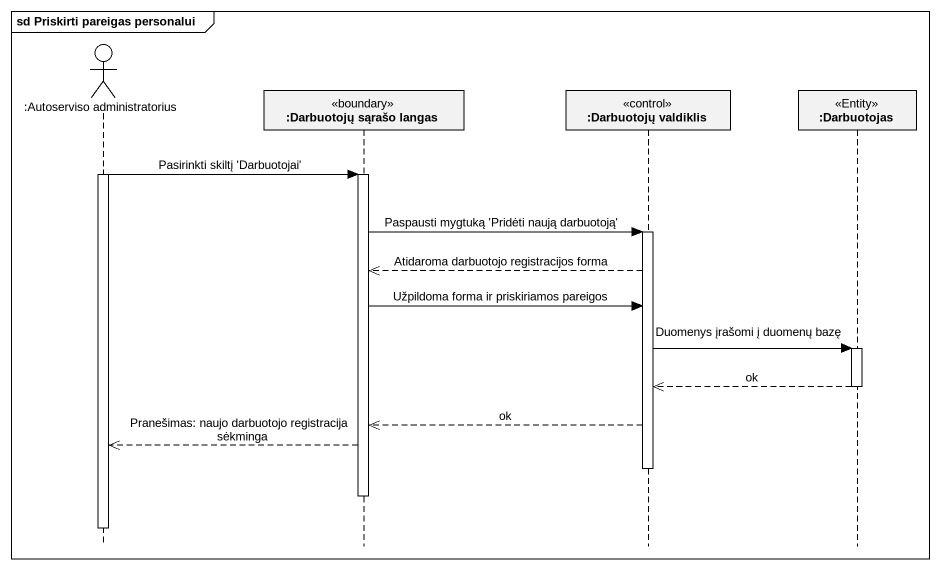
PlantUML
@startuml
mainframe sd Priskirti pareigas personalui
hide footbox
actor ":Autoserviso administratorius" as Autoserviso_administratorius
participant ":Darbuotojų sąrašo langas" as Darbuotojų_sąrašo_langas <<boundary>>
participant ":Darbuotojų valdiklis" as Darbuotojų_valdiklis <<control>>
participant ":Darbuotojas" as Darbuotojas <<Entity>>

activate Autoserviso_administratorius
Autoserviso_administratorius -> Darbuotojų_sąrašo_langas : Pasirinkti skiltį 'Darbuotojai'
activate Darbuotojų_sąrašo_langas
Darbuotojų_sąrašo_langas -> Darbuotojų_valdiklis : Paspausti mygtuką 'Pridėti naują darbuotoją'
activate Darbuotojų_valdiklis
Darbuotojų_valdiklis -->> Darbuotojų_sąrašo_langas : Atidaroma darbuotojo registracijos forma
Darbuotojų_sąrašo_langas -> Darbuotojų_valdiklis : Užpildoma forma ir priskiriamos pareigos
Darbuotojų_valdiklis -> Darbuotojas : Duomenys įrašomi į duomenų bazę
activate Darbuotojas
Darbuotojas -->> Darbuotojų_valdiklis : ok
deactivate Darbuotojas
Darbuotojų_valdiklis -->> Darbuotojų_sąrašo_langas : ok
Darbuotojų_sąrašo_langas -->> Autoserviso_administratorius : Pranešimas: naujo darbuotojo registracija sėkminga
deactivate Darbuotojų_valdiklis
deactivate Darbuotojų_sąrašo_langas
deactivate Autoserviso_administratorius
@enduml
